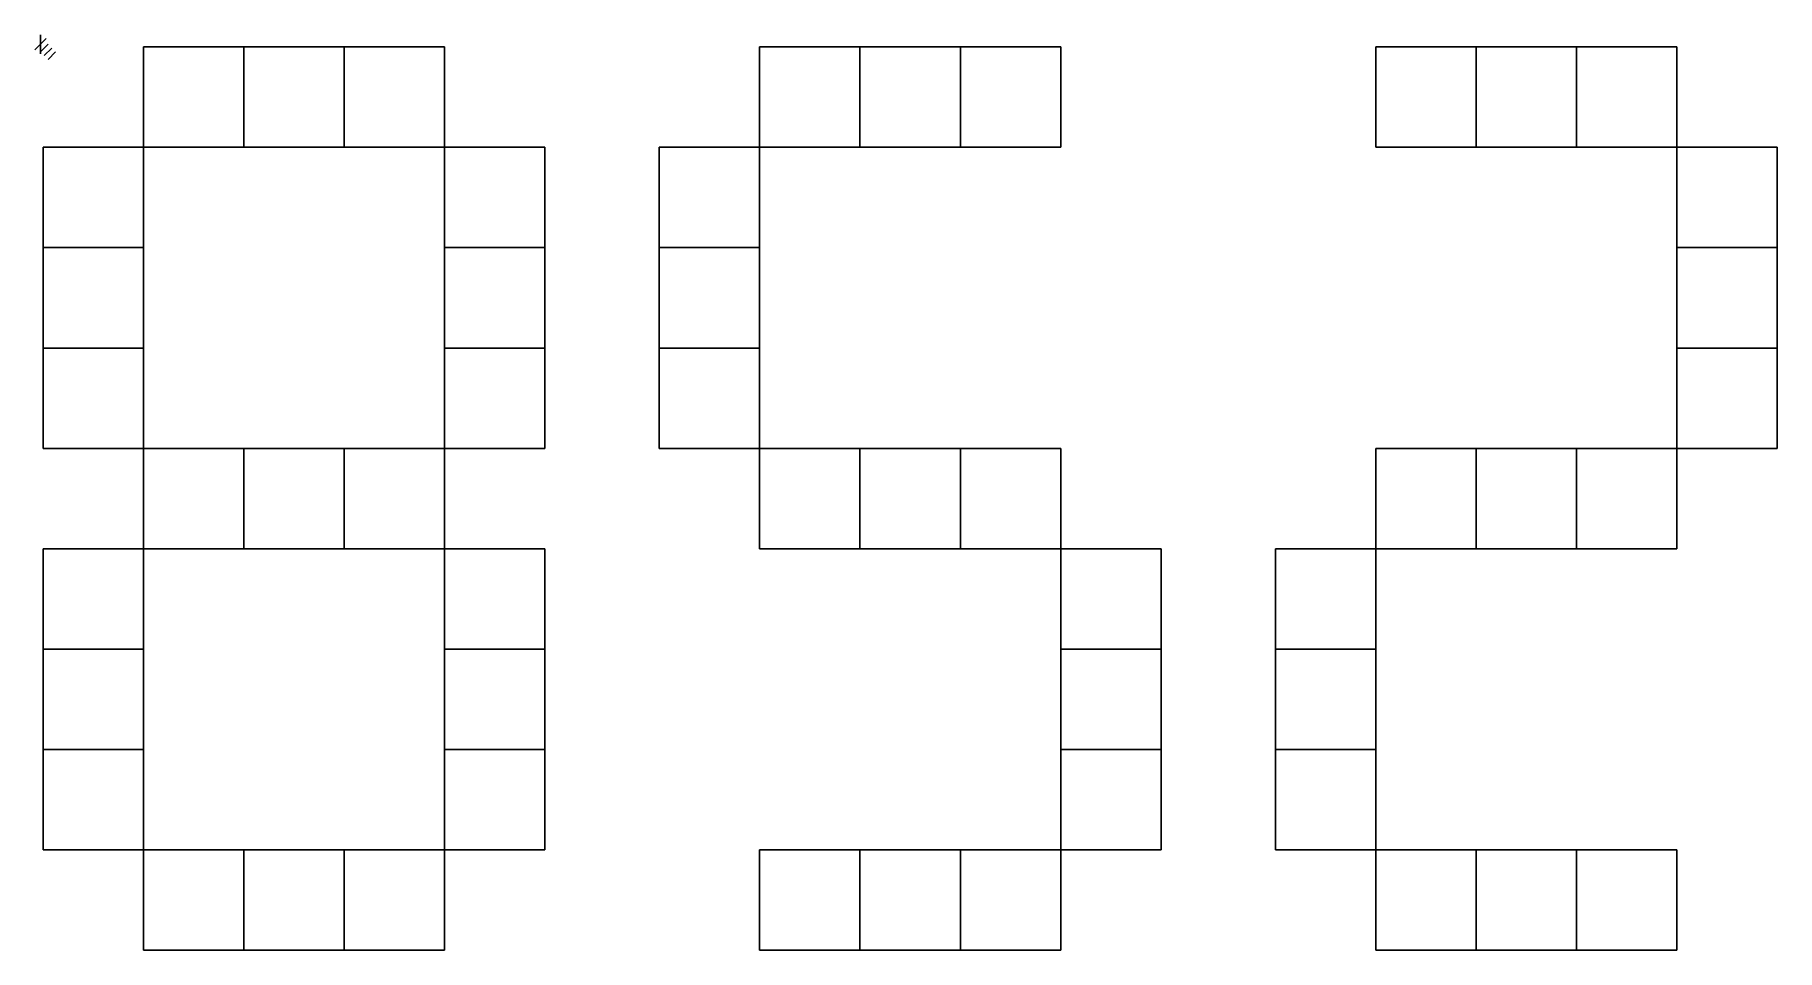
# Model space of a CAD drawing. Extents: x -1 to 244, y 0 to 128.
import ezdxf

# ---------------------------------------------------------------- set-up
doc = ezdxf.new("R2010")
doc.units = 0

msp = doc.modelspace()

# ---------------------------------------------------------------- linework, layer by layer
at = {"layer": 'Layer 1'}
for p, q in [((0.793749, 127.621), (-0.793749, 126.033)), ((0, 128.15), (0, 125.504)), ((1.05833, 126.827), (0, 125.76867)), ((1.5875, 126.298), (0.52917, 125.23967)), ((2.11666, 125.769), (1.05833, 124.71067)), ((14.4628, 126.452), (28.5499, 126.452)), ((14.4628, 112.364), (14.4628, 126.452)), ((28.5499, 126.452), (42.6373, 126.452)), ((28.5499, 112.364), (28.5499, 126.452)), ((28.5499, 126.452), (28.5499, 112.364)), ((42.6373, 126.452), (56.7243, 126.452)), ((42.6373, 112.364), (42.6373, 126.452)), ((42.6373, 126.452), (42.6373, 112.364)), ((56.7243, 126.452), (56.7243, 112.364)), ((100.958, 126.452), (115.045, 126.452)), ((100.958, 112.364), (100.958, 126.452)), ((115.045, 126.452), (129.132, 126.452)), ((115.045, 112.364), (115.045, 126.452)), ((115.045, 126.452), (115.045, 112.364)), ((129.132, 126.452), (143.219, 126.452)), ((129.132, 112.364), (129.132, 126.452)), ((129.132, 126.452), (129.132, 112.364)), ((143.219, 126.452), (143.219, 112.364)), ((187.453, 126.452), (201.54, 126.452)), ((187.453, 112.364), (187.453, 126.452)), ((201.54, 126.452), (215.627, 126.452)), ((201.54, 112.364), (201.54, 126.452)), ((201.54, 126.452), (201.54, 112.364)), ((215.627, 126.452), (229.714, 126.452)), ((215.627, 112.364), (215.627, 126.452)), ((215.627, 126.452), (215.627, 112.364)), ((229.714, 126.452), (229.714, 112.364)), ((0.375657, 112.364), (14.4628, 112.364)), ((0.375657, 98.2773), (0.375657, 112.364)), ((14.4628, 112.364), (14.4628, 98.2773)), ((28.5499, 112.364), (14.4628, 112.364)), ((42.6373, 112.364), (28.5499, 112.364)), ((56.7243, 112.364), (42.6373, 112.364)), ((56.7243, 112.364), (70.8114, 112.364)), ((56.7243, 98.2773), (56.7243, 112.364)), ((70.8114, 112.364), (70.8114, 98.2773)), ((86.8706, 112.364), (100.958, 112.364)), ((86.8706, 98.2773), (86.8706, 112.364)), ((100.958, 112.364), (100.958, 98.2773)), ((115.045, 112.364), (100.958, 112.364)), ((129.132, 112.364), (115.045, 112.364)), ((143.219, 112.364), (129.132, 112.364)), ((201.54, 112.364), (187.453, 112.364)), ((215.627, 112.364), (201.54, 112.364)), ((229.714, 112.364), (215.627, 112.364)), ((229.714, 112.364), (243.801, 112.364)), ((229.714, 98.2773), (229.714, 112.364)), ((243.801, 112.364), (243.801, 98.2773)), ((0.375657, 98.2773), (14.4628, 98.2773)), ((0.375657, 84.1902), (0.375657, 98.2773)), ((14.4628, 98.2773), (0.375657, 98.2773)), ((14.4628, 98.2773), (14.4628, 84.1902)), ((56.7243, 98.2773), (70.8114, 98.2773)), ((56.7243, 84.1902), (56.7243, 98.2773)), ((70.8114, 98.2773), (56.7243, 98.2773)), ((70.8114, 98.2773), (70.8114, 84.1902)), ((86.8706, 98.2773), (100.958, 98.2773)), ((86.8706, 84.1902), (86.8706, 98.2773)), ((100.958, 98.2773), (86.8706, 98.2773)), ((100.958, 98.2773), (100.958, 84.1902)), ((229.714, 98.2773), (243.801, 98.2773)), ((229.714, 84.1902), (229.714, 98.2773)), ((243.801, 98.2773), (229.714, 98.2773)), ((243.801, 98.2773), (243.801, 84.1902)), ((0.375657, 84.1902), (14.4628, 84.1902)), ((0.375657, 70.103), (0.375657, 84.1902)), ((14.4628, 84.1902), (0.375657, 84.1902)), ((14.4628, 84.1902), (14.4628, 70.103)), ((56.7243, 84.1902), (70.8114, 84.1902)), ((56.7243, 70.103), (56.7243, 84.1902)), ((70.8114, 84.1902), (56.7243, 84.1902)), ((70.8114, 84.1902), (70.8114, 70.103)), ((86.8706, 84.1902), (100.958, 84.1902)), ((86.8706, 70.103), (86.8706, 84.1902)), ((100.958, 84.1902), (86.8706, 84.1902)), ((100.958, 84.1902), (100.958, 70.103)), ((229.714, 84.1902), (243.801, 84.1902)), ((229.714, 70.103), (229.714, 84.1902)), ((243.801, 84.1902), (229.714, 84.1902)), ((243.801, 84.1902), (243.801, 70.103)), ((14.4628, 70.103), (0.375657, 70.103)), ((14.4628, 70.103), (28.5499, 70.103)), ((14.4628, 56.0158), (14.4628, 70.103)), ((28.5499, 70.103), (42.6373, 70.103)), ((28.5499, 56.0158), (28.5499, 70.103)), ((28.5499, 70.103), (28.5499, 56.0158)), ((42.6373, 70.103), (56.7243, 70.103)), ((42.6373, 56.0158), (42.6373, 70.103)), ((42.6373, 70.103), (42.6373, 56.0158)), ((56.7243, 70.103), (56.7243, 56.0158)), ((70.8114, 70.103), (56.7243, 70.103)), ((100.958, 70.103), (86.8706, 70.103)), ((100.958, 70.103), (115.045, 70.103)), ((100.958, 56.0158), (100.958, 70.103)), ((115.045, 70.103), (129.132, 70.103)), ((115.045, 56.0158), (115.045, 70.103)), ((115.045, 70.103), (115.045, 56.0158)), ((129.132, 70.103), (143.219, 70.103)), ((129.132, 56.0158), (129.132, 70.103)), ((129.132, 70.103), (129.132, 56.0158)), ((143.219, 70.103), (143.219, 56.0158)), ((187.453, 70.103), (201.54, 70.103)), ((187.453, 56.0158), (187.453, 70.103)), ((201.54, 70.103), (215.627, 70.103)), ((201.54, 56.0158), (201.54, 70.103)), ((201.54, 70.103), (201.54, 56.0158)), ((215.627, 70.103), (229.714, 70.103)), ((215.627, 56.0158), (215.627, 70.103)), ((215.627, 70.103), (215.627, 56.0158)), ((229.714, 70.103), (229.714, 56.0158)), ((243.801, 70.103), (229.714, 70.103)), ((0.375657, 56.0158), (14.4628, 56.0158)), ((0.375657, 41.9287), (0.375657, 56.0158)), ((14.4628, 56.0158), (14.4628, 41.9287)), ((28.5499, 56.0158), (14.4628, 56.0158)), ((42.6373, 56.0158), (28.5499, 56.0158)), ((56.7243, 56.0158), (42.6373, 56.0158)), ((56.7243, 56.0158), (70.8114, 56.0158)), ((56.7243, 41.9287), (56.7243, 56.0158)), ((70.8114, 56.0158), (70.8114, 41.9287)), ((115.045, 56.0158), (100.958, 56.0158)), ((129.132, 56.0158), (115.045, 56.0158)), ((143.219, 56.0158), (129.132, 56.0158)), ((143.219, 56.0158), (157.306, 56.0158)), ((143.219, 41.9287), (143.219, 56.0158)), ((157.306, 56.0158), (157.306, 41.9287)), ((173.366, 56.0158), (187.453, 56.0158)), ((173.366, 41.9287), (173.366, 56.0158)), ((187.453, 56.0158), (187.453, 41.9287)), ((201.54, 56.0158), (187.453, 56.0158)), ((215.627, 56.0158), (201.54, 56.0158)), ((229.714, 56.0158), (215.627, 56.0158)), ((0.375657, 41.9287), (14.4628, 41.9287)), ((0.375657, 27.8415), (0.375657, 41.9287)), ((14.4628, 41.9287), (0.375657, 41.9287)), ((14.4628, 41.9287), (14.4628, 27.8415)), ((56.7243, 41.9287), (70.8114, 41.9287)), ((56.7243, 27.8415), (56.7243, 41.9287)), ((70.8114, 41.9287), (56.7243, 41.9287)), ((70.8114, 41.9287), (70.8114, 27.8415)), ((143.219, 41.9287), (157.306, 41.9287)), ((143.219, 27.8415), (143.219, 41.9287)), ((157.306, 41.9287), (143.219, 41.9287)), ((157.306, 41.9287), (157.306, 27.8415)), ((173.366, 41.9287), (187.453, 41.9287)), ((173.366, 27.8415), (173.366, 41.9287)), ((187.453, 41.9287), (173.366, 41.9287)), ((187.453, 41.9287), (187.453, 27.8415)), ((0.375657, 27.8415), (14.4628, 27.8415)), ((0.375657, 13.7544), (0.375657, 27.8415)), ((14.4628, 27.8415), (0.375657, 27.8415)), ((14.4628, 27.8415), (14.4628, 13.7544)), ((56.7243, 27.8415), (70.8114, 27.8415)), ((56.7243, 13.7544), (56.7243, 27.8415)), ((70.8114, 27.8415), (56.7243, 27.8415)), ((70.8114, 27.8415), (70.8114, 13.7544)), ((143.219, 27.8415), (157.306, 27.8415)), ((143.219, 13.7544), (143.219, 27.8415)), ((157.306, 27.8415), (143.219, 27.8415)), ((157.306, 27.8415), (157.306, 13.7544)), ((173.366, 27.8415), (187.453, 27.8415)), ((173.366, 13.7544), (173.366, 27.8415)), ((187.453, 27.8415), (173.366, 27.8415)), ((187.453, 27.8415), (187.453, 13.7544)), ((14.4628, 13.7544), (0.375657, 13.7544)), ((14.4628, 13.7544), (28.5499, 13.7544)), ((14.4628, -0.332763), (14.4628, 13.7544)), ((28.5499, 13.7544), (42.6373, 13.7544)), ((28.5499, -0.332763), (28.5499, 13.7544)), ((28.5499, 13.7544), (28.5499, -0.332763)), ((42.6373, 13.7544), (56.7243, 13.7544)), ((42.6373, -0.332763), (42.6373, 13.7544)), ((42.6373, 13.7544), (42.6373, -0.332763)), ((56.7243, 13.7544), (56.7243, -0.332763)), ((70.8114, 13.7544), (56.7243, 13.7544)), ((100.958, 13.7544), (115.045, 13.7544)), ((100.958, -0.332763), (100.958, 13.7544)), ((115.045, 13.7544), (129.132, 13.7544)), ((115.045, -0.332763), (115.045, 13.7544)), ((115.045, 13.7544), (115.045, -0.332763)), ((129.132, 13.7544), (143.219, 13.7544)), ((129.132, -0.332763), (129.132, 13.7544)), ((129.132, 13.7544), (129.132, -0.332763)), ((143.219, 13.7544), (143.219, -0.332763)), ((157.306, 13.7544), (143.219, 13.7544)), ((187.453, 13.7544), (173.366, 13.7544)), ((187.453, 13.7544), (201.54, 13.7544)), ((187.453, -0.332763), (187.453, 13.7544)), ((201.54, 13.7544), (215.627, 13.7544)), ((201.54, -0.332763), (201.54, 13.7544)), ((201.54, 13.7544), (201.54, -0.332763)), ((215.627, 13.7544), (229.714, 13.7544)), ((215.627, -0.332763), (215.627, 13.7544)), ((215.627, 13.7544), (215.627, -0.332763)), ((229.714, 13.7544), (229.714, -0.332763)), ((28.5499, -0.332763), (14.4628, -0.332763)), ((42.6373, -0.332763), (28.5499, -0.332763)), ((56.7243, -0.332763), (42.6373, -0.332763)), ((115.045, -0.332763), (100.958, -0.332763)), ((129.132, -0.332763), (115.045, -0.332763)), ((143.219, -0.332763), (129.132, -0.332763)), ((201.54, -0.332763), (187.453, -0.332763)), ((215.627, -0.332763), (201.54, -0.332763)), ((229.714, -0.332763), (215.627, -0.332763))]:
    msp.add_line(p, q, dxfattribs=at)

doc.saveas('drawing.dxf')
